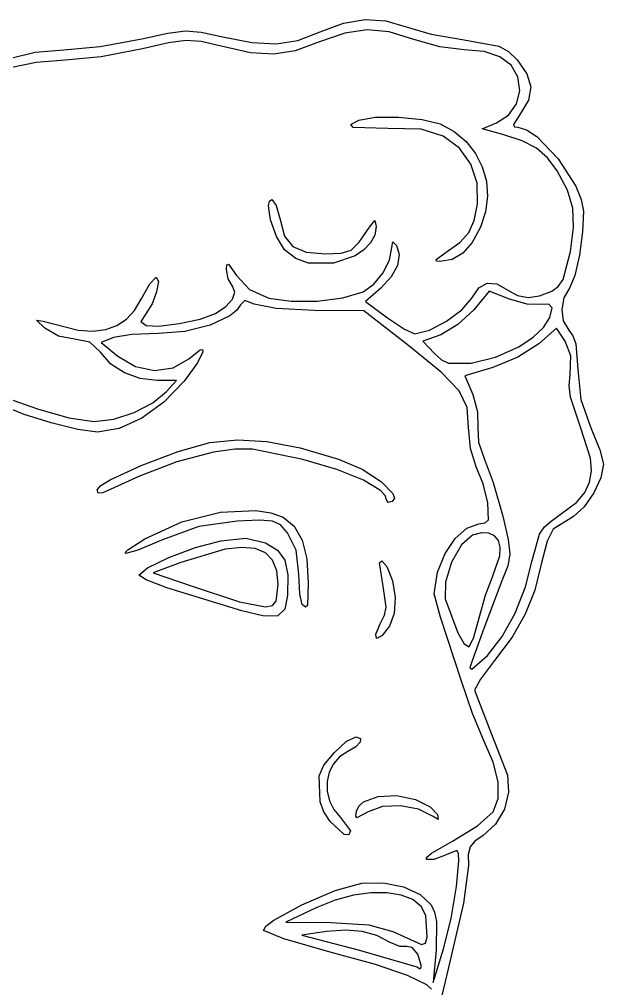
# Model space of a CAD drawing. Extents: x 1 to 84, y 0 to 129.
# Drawn here: x 44.2 to 84, y 62.7 to 128.9 of the extents above; entities that cross this region are included whole.
import ezdxf

# ---------------------------------------------------------------- set-up
doc = ezdxf.new("R2010")
doc.units = 0

msp = doc.modelspace()

# ---------------------------------------------------------------- linework, layer by layer
at = {"layer": 'Image'}
for p, q in [((64.701518, 128.067549), (66.280029, 128.659057)), ((66.280029, 128.659057), (67.760371, 128.908475)), ((67.760371, 128.908475), (69.178083, 128.817751)), ((69.178083, 128.817751), (70.568705, 128.388829)), ((70.568705, 128.388829), (72.272222, 127.900523)), ((52.521408, 127.572093), (54.300623, 127.969707)), ((54.300623, 127.969707), (55.506558, 128.122131)), ((55.506558, 128.122131), (56.571846, 128.043403)), ((56.571846, 128.043403), (57.929117, 127.747559)), ((57.929117, 127.747559), (60.017204, 127.328583)), ((63.161598, 127.477152), (64.701518, 128.067549)), ((66.378552, 127.97361), (64.648353, 127.36544)), ((67.898349, 128.202212), (66.378552, 127.97361)), ((69.401748, 128.056569), (67.898349, 128.202212)), ((71.082755, 127.542006), (69.401748, 128.056569)), ((72.272222, 127.900523), (74.526118, 127.518664)), ((47.201102, 126.836274), (49.680565, 127.052421)), ((49.680565, 127.052421), (52.521408, 127.572093)), ((54.331359, 127.317994), (52.558789, 126.896768)), ((55.511948, 127.477458), (54.331359, 127.317994)), ((56.557729, 127.389934), (55.511948, 127.477458)), ((57.925876, 127.070194), (56.557729, 127.389934)), ((59.938771, 126.634213), (57.925876, 127.070194)), ((60.017204, 127.328583), (61.680762, 127.234639)), ((61.680762, 127.234639), (63.161598, 127.477152)), ((64.648353, 127.36544), (62.991445, 126.768285)), ((72.859787, 127.042253), (71.082755, 127.542006)), ((74.526118, 127.518664), (76.882206, 127.079536)), ((76.882206, 127.079536), (77.544637, 126.711113)), ((43.662437, 126.286185), (45.244996, 126.674686)), ((45.244996, 126.674686), (47.201102, 126.836274)), ((52.558789, 126.896768), (49.750241, 126.354238)), ((61.524439, 126.52906), (59.938771, 126.634213)), ((62.991445, 126.768285), (61.524439, 126.52906)), ((74.526118, 126.83125), (72.859787, 127.042253)), ((75.886633, 126.71128), (74.526118, 126.83125)), ((76.955334, 126.363065), (75.886633, 126.71128)), ((77.544637, 126.711113), (78.142086, 126.136933)), ((45.298466, 125.974823), (43.632031, 125.619559)), ((47.286835, 126.125585), (45.298466, 125.974823)), ((49.750241, 126.354238), (47.286835, 126.125585)), ((77.72773, 125.788858), (76.955334, 126.363065)), ((78.199329, 124.990907), (77.72773, 125.788858)), ((78.142086, 126.136933), (78.807353, 125.200336)), ((78.807353, 125.200336), (79.067681, 124.296941)), ((78.33569, 124.039477), (78.199329, 124.990907)), ((78.108668, 123.136152), (78.33569, 124.039477)), ((79.067681, 124.296941), (78.924957, 123.397842)), ((77.560972, 122.372816), (78.108668, 123.136152)), ((78.924957, 123.397842), (78.381065, 122.474133)), ((78.381065, 122.474133), (77.898992, 121.726399)), ((66.784783, 121.737463), (67.323036, 122.036037)), ((67.323036, 122.036037), (68.450396, 122.22635)), ((68.450396, 122.22635), (70.037272, 122.231564)), ((70.037272, 122.231564), (71.655828, 122.072249)), ((71.655828, 122.072249), (72.878228, 121.768972)), ((72.878228, 121.768972), (73.843886, 121.247249)), ((75.760839, 121.446692), (76.735312, 121.841347)), ((76.735312, 121.841347), (77.560972, 122.372816)), ((66.955724, 121.538391), (66.784783, 121.737463)), ((69.322654, 121.467887), (66.955724, 121.538391)), ((71.590222, 121.420652), (69.322654, 121.467887)), ((73.08509, 120.945577), (71.590222, 121.420652)), ((73.843886, 121.247249), (74.653487, 120.569188)), ((77.171948, 121.054681), (75.760839, 121.446692)), ((77.898992, 121.726399), (77.952611, 121.583736)), ((77.952611, 121.583736), (78.192399, 121.544614)), ((78.192399, 121.544614), (78.792028, 121.376944)), ((78.792028, 121.376944), (79.485423, 120.918626)), ((74.199233, 120.118412), (73.08509, 120.945577)), ((74.653487, 120.569188), (75.296509, 119.761602)), ((78.487488, 120.621578), (77.171948, 121.054681)), ((79.461108, 120.116234), (78.487488, 120.621578)), ((79.485423, 120.918626), (80.943536, 119.398219)), ((74.984592, 119.020145), (74.199233, 120.118412)), ((80.213566, 119.457191), (79.461108, 120.116234)), ((75.296509, 119.761602), (75.76243, 118.851307)), ((80.865616, 118.562986), (80.213566, 119.457191)), ((80.943536, 119.398219), (82.146779, 117.519735)), ((75.406158, 117.720337), (74.984592, 119.020145)), ((75.76243, 118.851307), (76.040725, 117.865119)), ((81.571431, 117.245914), (80.865616, 118.562986)), ((76.040725, 117.865119), (76.120873, 116.829853)), ((75.428925, 116.288545), (75.406158, 117.720337)), ((81.936394, 116.029278), (81.571431, 117.245914)), ((82.146779, 117.519735), (82.521587, 116.61382)), ((61.17111, 116.190229), (61.229119, 116.49345)), ((61.229119, 116.49345), (61.389008, 116.605731)), ((61.389008, 116.605731), (61.698172, 116.204677)), ((76.120873, 116.829853), (75.99235, 115.772324)), ((82.521587, 116.61382), (82.675195, 115.819512)), ((61.309904, 115.212698), (61.17111, 116.190229)), ((61.698172, 116.204677), (61.954276, 115.240438)), ((75.2162, 115.17457), (75.428925, 116.288545)), ((81.995107, 114.705595), (81.936394, 116.029278)), ((82.675195, 115.819512), (82.615309, 114.397983)), ((61.703722, 114.076599), (61.309904, 115.212698)), ((61.954276, 115.240438), (62.267187, 114.118672)), ((68.067186, 114.723092), (68.422008, 115.16708)), ((68.422008, 115.16708), (68.508159, 114.773323)), ((74.85042, 114.352639), (75.2162, 115.17457)), ((75.99235, 115.772324), (75.644634, 114.719348)), ((67.364243, 113.695778), (68.067186, 114.723092)), ((68.508159, 114.773323), (68.4208, 114.18577)), ((75.644634, 114.719348), (75.079337, 113.679466)), ((81.782177, 113.067383), (81.995107, 114.705595)), ((62.250895, 113.185395), (61.703722, 114.076599)), ((62.267187, 114.118672), (62.834493, 113.398721)), ((68.4208, 114.18577), (68.135958, 113.644632)), ((74.23951, 113.682051), (74.85042, 114.352639)), ((82.615309, 114.397983), (82.39477, 112.802956)), ((63.031904, 112.592938), (62.250895, 113.185395)), ((62.834493, 113.398721), (63.744069, 113.014912)), ((66.800412, 113.152152), (67.364243, 113.695778)), ((67.682528, 113.165688), (67.089411, 112.764716)), ((68.135958, 113.644632), (67.682528, 113.165688)), ((69.422113, 112.460386), (69.592637, 113.325021)), ((69.592637, 113.325021), (69.660562, 113.726548)), ((69.660562, 113.726548), (69.902175, 113.479877)), ((69.902175, 113.479877), (70.095959, 112.845561)), ((73.291399, 113.022106), (74.23951, 113.682051)), ((75.079337, 113.679466), (74.435531, 112.947372)), ((63.89802, 112.256125), (63.031904, 112.592938)), ((63.744069, 113.014912), (65.083788, 112.901569)), ((65.083788, 112.901569), (66.124118, 112.938615)), ((67.089411, 112.764716), (65.599704, 112.259804)), ((66.124118, 112.938615), (66.800412, 113.152152)), ((70.095959, 112.845561), (69.968619, 112.114652)), ((72.617184, 112.521041), (73.291399, 113.022106)), ((72.632814, 112.408972), (72.617184, 112.521041)), ((73.703522, 112.514859), (72.873617, 112.373722)), ((73.291399, 113.022106), (73.291399, 113.022106)), ((74.435531, 112.947372), (73.703522, 112.514859)), ((81.281015, 111.150588), (81.782177, 113.067383)), ((82.39477, 112.802956), (82.081386, 111.413458)), ((58.299679, 111.825597), (58.328748, 112.141398)), ((58.328748, 112.141398), (58.433858, 112.190561)), ((58.433858, 112.190561), (58.989145, 111.420194)), ((65.599704, 112.259804), (63.89802, 112.256125)), ((63.89802, 112.256125), (63.89802, 112.256125)), ((68.981816, 111.582167), (69.422113, 112.460386)), ((69.968619, 112.114652), (69.538886, 111.337841)), ((72.873617, 112.373722), (72.632814, 112.408972)), ((53.064788, 110.855593), (53.485916, 111.301286)), ((53.485916, 111.301286), (53.645193, 111.01439)), ((58.41871, 111.19488), (58.299679, 111.825597)), ((58.706742, 110.694022), (58.41871, 111.19488)), ((58.989145, 111.420194), (59.868459, 110.457668)), ((68.357888, 110.822907), (68.981816, 111.582167)), ((69.538886, 111.337841), (68.825489, 110.56582)), ((82.081386, 111.413458), (81.742963, 110.608517)), ((52.477535, 109.801983), (53.064788, 110.855593)), ((53.645193, 111.01439), (53.529489, 110.314156)), ((58.876459, 110.290623), (58.706742, 110.694022)), ((67.636471, 110.315148), (68.357888, 110.822907)), ((68.825489, 110.56582), (67.782611, 109.64118)), ((75.040948, 109.875239), (75.533064, 110.572454)), ((75.533064, 110.572454), (76.100481, 110.894226)), ((76.100481, 110.894226), (76.753884, 110.842921)), ((76.753884, 110.842921), (77.503957, 110.420907)), ((80.505685, 110.350753), (80.953096, 110.665265)), ((80.953096, 110.665265), (81.281015, 111.150588)), ((81.742963, 110.608517), (81.333903, 109.893511)), ((53.529489, 110.314156), (53.217419, 109.482171)), ((58.716786, 109.807527), (58.876459, 110.290623)), ((59.868459, 110.457668), (61.192685, 109.881645)), ((61.192685, 109.881645), (62.704145, 109.66324)), ((64.496812, 109.677146), (66.248361, 109.901677)), ((66.248361, 109.901677), (67.636471, 110.315148)), ((74.374327, 109.087249), (75.040948, 109.875239)), ((76.237845, 110.353218), (75.195819, 109.089058)), ((77.629435, 109.796415), (76.237845, 110.353218)), ((77.503957, 110.420907), (78.162101, 110.062292)), ((78.162101, 110.062292), (78.884799, 109.930991)), ((78.884799, 109.930991), (79.667508, 110.027109)), ((79.667508, 110.027109), (80.505685, 110.350753)), ((81.333903, 109.893511), (81.183392, 109.091537)), ((52.024725, 109.032194), (52.477535, 109.801983)), ((53.217419, 109.482171), (52.787597, 108.800022)), ((57.54312, 108.818037), (58.261185, 109.298682)), ((58.261185, 109.298682), (58.716786, 109.807527)), ((59.243997, 109.412566), (58.98759, 109.035191)), ((59.542783, 109.709892), (59.243997, 109.412566)), ((60.185706, 109.470757), (59.542783, 109.709892)), ((61.692762, 109.167556), (60.185706, 109.470757)), ((62.704145, 109.66324), (64.496812, 109.677146)), ((67.782611, 109.64118), (69.283588, 108.53735)), ((78.832896, 109.460874), (77.629435, 109.796415)), ((79.772177, 109.436043), (78.832896, 109.460874)), ((80.317848, 109.464634), (79.772177, 109.436043)), ((80.523333, 109.21536), (80.317848, 109.464634)), ((80.378816, 108.550443), (80.523333, 109.21536)), ((51.473759, 108.431501), (52.024725, 109.032194)), ((52.787597, 108.800022), (52.451587, 108.288023)), ((56.492275, 108.444355), (57.54312, 108.818037)), ((58.533463, 108.670688), (57.174358, 108.030161)), ((58.98759, 109.035191), (58.533463, 108.670688)), ((64.308285, 109.036246), (61.692762, 109.167556)), ((67.672381, 109.021019), (64.308285, 109.036246)), ((70.755511, 106.613566), (67.672381, 109.021019)), ((69.283588, 108.53735), (70.452772, 107.760046)), ((73.317272, 108.301537), (74.374327, 109.087249)), ((75.195819, 109.089058), (74.101174, 108.066533)), ((79.949338, 107.879833), (80.378816, 108.550443)), ((81.183392, 109.091537), (81.29439, 108.32045)), ((45.902042, 107.815825), (45.335933, 108.380685)), ((45.335933, 108.380685), (45.774764, 108.304187)), ((45.774764, 108.304187), (48.169791, 107.6932)), ((50.05365, 107.732106), (50.81871, 107.99858)), ((50.81871, 107.99858), (51.473759, 108.431501)), ((52.451587, 108.288023), (52.818466, 108.016046)), ((52.818466, 108.016046), (53.687733, 107.968295)), ((53.687733, 107.968295), (55.059741, 108.136086)), ((55.059741, 108.136086), (56.492275, 108.444355)), ((57.174358, 108.030161), (55.4513, 107.590714)), ((72.150827, 107.694183), (73.317272, 108.301537)), ((74.101174, 108.066533), (72.93264, 107.383324)), ((79.241008, 107.210723), (79.949338, 107.879833)), ((81.29439, 108.32045), (81.669859, 107.698104)), ((46.833611, 107.285383), (45.902042, 107.815825)), ((47.922379, 107.080742), (46.833611, 107.285383)), ((48.169791, 107.6932), (49.172653, 107.630754)), ((49.172653, 107.630754), (50.05365, 107.732106)), ((51.829121, 107.397074), (50.584962, 107.184171)), ((53.648908, 107.452077), (51.829121, 107.397074)), ((55.4513, 107.590714), (53.648908, 107.452077)), ((70.452772, 107.760046), (71.156037, 107.441267)), ((71.156037, 107.441267), (72.150827, 107.694183)), ((72.93264, 107.383324), (71.711489, 106.94175)), ((78.259934, 106.550306), (79.241008, 107.210723)), ((80.835385, 107.82363), (79.619454, 106.75603)), ((81.417883, 106.934626), (80.835385, 107.82363)), ((81.669859, 107.698104), (81.955517, 107.299836)), ((81.955517, 107.299836), (82.146713, 106.747485)), ((48.977809, 106.881913), (47.922379, 107.080742)), ((49.69957, 106.180768), (48.977809, 106.881913)), ((50.584962, 107.184171), (49.750724, 106.858824)), ((49.750724, 106.858824), (50.876612, 105.911451)), ((72.94672, 104.829256), (70.755511, 106.613566)), ((71.711489, 106.94175), (72.501444, 106.09392)), ((76.666021, 105.852317), (78.259934, 106.550306)), ((79.619454, 106.75603), (78.198665, 105.838648)), ((78.259934, 106.550306), (78.259934, 106.550306)), ((81.814014, 105.933901), (81.417883, 106.934626)), ((82.146713, 106.747485), (82.287221, 104.999109)), ((50.405881, 105.379865), (49.69957, 106.180768)), ((50.876612, 105.911451), (52.078286, 105.208453)), ((55.716597, 105.72982), (56.49954, 106.339888)), ((56.691203, 106.208747), (56.316755, 105.457851)), ((56.49954, 106.339888), (56.667708, 106.359378)), ((56.667708, 106.359378), (56.691203, 106.208747)), ((72.501444, 106.09392), (72.973117, 105.655932)), ((81.767614, 104.667893), (81.814014, 105.933901)), ((51.322788, 104.774711), (50.405881, 105.379865)), ((54.659888, 105.111573), (55.716597, 105.72982)), ((56.316755, 105.457851), (55.401365, 104.208656)), ((72.973117, 105.655932), (73.450591, 105.426935)), ((73.450591, 105.426935), (75.003232, 105.445522)), ((75.003232, 105.445522), (76.666021, 105.852317)), ((78.198665, 105.838648), (76.490199, 105.132211)), ((52.396449, 104.392024), (51.322788, 104.774711)), ((52.078286, 105.208453), (53.393248, 104.939806)), ((53.393248, 104.939806), (54.659888, 105.111573)), ((74.183013, 103.543065), (72.94672, 104.829256)), ((76.490199, 105.132211), (74.576873, 104.575992)), ((74.576873, 104.575992), (75.112018, 103.295215)), ((81.699793, 103.897895), (81.767614, 104.667893)), ((82.287221, 104.999109), (82.492587, 102.962948)), ((53.573022, 104.258524), (52.396449, 104.392024)), ((54.879938, 104.258524), (53.573022, 104.258524)), ((55.401365, 104.208656), (54.020902, 102.771434)), ((54.207903, 103.503146), (54.879938, 104.258524)), ((81.78009, 103.113359), (81.699793, 103.897895)), ((53.260726, 102.721696), (54.207903, 103.503146)), ((74.722727, 102.401911), (74.183013, 103.543065)), ((75.112018, 103.295215), (75.434373, 102.112724)), ((42.87494, 103.200192), (45.387108, 102.318248)), ((51.999378, 102.067198), (53.260726, 102.721696)), ((54.020902, 102.771434), (52.510717, 101.675144)), ((82.468735, 101.071345), (81.78009, 103.113359)), ((82.492587, 102.962948), (83.165716, 101.030364)), ((44.483726, 101.933184), (43.098314, 102.511026)), ((46.325624, 101.357299), (44.483726, 101.933184)), ((45.387108, 102.318248), (47.529568, 101.697652)), ((50.60685, 101.6159), (51.999378, 102.067198)), ((74.824202, 101.052708), (74.722727, 102.401911)), ((75.434373, 102.112724), (75.457923, 101.068255)), ((48.152383, 100.914346), (46.325624, 101.357299)), ((47.529568, 101.697652), (49.266132, 101.444052)), ((49.266132, 101.444052), (50.60685, 101.6159)), ((52.510717, 101.675144), (50.968608, 100.977271)), ((49.492372, 100.735301), (48.152383, 100.914346)), ((50.968608, 100.977271), (49.492372, 100.735301)), ((74.966746, 99.603032), (74.824202, 101.052708)), ((75.457923, 101.068255), (75.494037, 100.052386)), ((83.150237, 98.948806), (82.468735, 101.071345)), ((83.165716, 101.030364), (83.787167, 99.519758)), ((55.00363, 99.411242), (57.161051, 100.010875)), ((57.161051, 100.010875), (59.040505, 100.198511)), ((59.040505, 100.198511), (61.061107, 100.083879)), ((61.061107, 100.083879), (63.327507, 99.65368)), ((75.494037, 100.052386), (75.883934, 98.927109)), ((52.469242, 98.452913), (55.00363, 99.411242)), ((57.416416, 99.364451), (54.910312, 98.711055)), ((58.858653, 99.566347), (57.416416, 99.364451)), ((60.063503, 99.574361), (58.858653, 99.566347)), ((63.504902, 98.865966), (60.063503, 99.574361)), ((63.327507, 99.65368), (65.944352, 98.894613)), ((75.354564, 98.364761), (74.966746, 99.603032)), ((83.787167, 99.519758), (84.047661, 98.537862)), ((54.910312, 98.711055), (52.352723, 97.723293)), ((65.839563, 98.180814), (63.504902, 98.865966)), ((65.944352, 98.894613), (67.554462, 98.196882)), ((75.883934, 98.927109), (76.512459, 97.279532)), ((83.217761, 98.086261), (83.150237, 98.948806)), ((50.360228, 97.471123), (52.469242, 98.452913)), ((67.649163, 97.454493), (65.839563, 98.180814)), ((67.554462, 98.196882), (68.883555, 97.336645)), ((75.816198, 97.193943), (75.354564, 98.364761)), ((83.091569, 97.318874), (83.217761, 98.086261)), ((84.047661, 98.537862), (83.862763, 97.617007)), ((49.715967, 97.076191), (50.360228, 97.471123)), ((52.352723, 97.723293), (49.843563, 96.592924)), ((68.819021, 96.742367), (67.649163, 97.454493)), ((68.883555, 97.336645), (69.660999, 96.528272)), ((76.512459, 97.279532), (77.159631, 94.996374)), ((82.762985, 96.61865), (83.091569, 97.318874)), ((83.862763, 97.617007), (83.377952, 96.579481)), ((49.478926, 96.801108), (49.715967, 97.076191)), ((49.525859, 96.572273), (49.478926, 96.801108)), ((69.128209, 96.40893), (68.819021, 96.742367)), ((76.136216, 95.906436), (75.816198, 97.193943)), ((82.223334, 95.957594), (82.762985, 96.61865)), ((49.843563, 96.592924), (49.525859, 96.572273)), ((69.234458, 96.099804), (69.128209, 96.40893)), ((69.346584, 95.922213), (69.234458, 96.099804)), ((69.234458, 96.099804), (69.234458, 96.099804)), ((69.616164, 95.986134), (69.346584, 95.922213)), ((69.758281, 96.210525), (69.616164, 95.986134)), ((69.660999, 96.528272), (69.758281, 96.210525)), ((80.476131, 94.641007), (82.223334, 95.957594)), ((83.377952, 96.579481), (82.711623, 95.62968)), ((57.889328, 95.25938), (60.294625, 95.382495)), ((60.294625, 95.382495), (61.316731, 95.225988)), ((76.191357, 94.741352), (76.136216, 95.906436)), ((82.711623, 95.62968), (81.98217, 94.972)), ((55.259734, 94.594983), (57.889328, 95.25938)), ((59.033518, 94.653471), (56.410083, 94.282007)), ((60.558178, 94.726215), (59.033518, 94.653471)), ((61.446168, 94.661303), (60.558178, 94.726215)), ((61.316731, 95.225988), (62.167046, 94.916062)), ((61.987729, 94.390597), (61.446168, 94.661303)), ((62.167046, 94.916062), (62.927761, 94.303928)), ((75.971053, 94.545941), (76.191357, 94.741352)), ((77.159631, 94.996374), (77.526529, 93.397762)), ((80.002682, 94.26471), (80.476131, 94.641007)), ((81.98217, 94.972), (80.612066, 94.105607)), ((52.714422, 93.437567), (55.259734, 94.594983)), ((56.410083, 94.282007), (53.921161, 93.373697)), ((62.473097, 93.845956), (61.987729, 94.390597)), ((62.927761, 94.303928), (63.462166, 93.361466)), ((73.921899, 93.473452), (74.713442, 94.180879)), ((74.713442, 94.180879), (75.528945, 94.475344)), ((75.528945, 94.475344), (75.971053, 94.545941)), ((79.659757, 93.758019), (80.002682, 94.26471)), ((80.612066, 94.105607), (80.187792, 93.284809)), ((51.55805, 92.697162), (52.714422, 93.437567)), ((53.921161, 93.373697), (52.23812, 92.661167)), ((56.184668, 92.851434), (57.906024, 93.314928)), ((57.906024, 93.314928), (59.619051, 93.487223)), ((59.619051, 93.487223), (60.95446, 93.164486)), ((63.065582, 92.680757), (62.473097, 93.845956)), ((63.462166, 93.361466), (63.777253, 92.070291)), ((73.229149, 92.440791), (73.921899, 93.473452)), ((75.090256, 93.688503), (74.334053, 93.023907)), ((75.711569, 93.850528), (75.090256, 93.688503)), ((76.21977, 93.833562), (75.711569, 93.850528)), ((76.607231, 93.653323), (76.21977, 93.833562)), ((76.866324, 93.325526), (76.607231, 93.653323)), ((76.989421, 92.865889), (76.866324, 93.325526)), ((77.526529, 93.397762), (77.643217, 92.397299)), ((79.177071, 91.965393), (79.659757, 93.758019)), ((51.368347, 92.506801), (51.55805, 92.697162)), ((52.23812, 92.661167), (51.42485, 92.437009)), ((54.351802, 92.16777), (56.184668, 92.851434)), ((58.199477, 92.728306), (55.178621, 91.831516)), ((59.346709, 92.863112), (58.199477, 92.728306)), ((60.264317, 92.786007), (59.346709, 92.863112)), ((60.961683, 92.494851), (60.264317, 92.786007)), ((60.95446, 93.164486), (61.777061, 92.67584)), ((61.777061, 92.67584), (62.276635, 91.979917)), ((63.237242, 91.040599), (63.065582, 92.680757)), ((74.334053, 93.023907), (73.671758, 91.8406)), ((76.968893, 92.290127), (76.989421, 92.865889)), ((80.187792, 93.284809), (79.786202, 91.725636)), ((51.42485, 92.437009), (51.368347, 92.506801)), ((52.895653, 91.469128), (54.351802, 92.16777)), ((61.448187, 91.987505), (60.961683, 92.494851)), ((61.73321, 91.261831), (61.448187, 91.987505)), ((62.276635, 91.979917), (62.493518, 90.981317)), ((63.777253, 92.070291), (63.880015, 90.412015)), ((72.710022, 91.170623), (73.229149, 92.440791)), ((76.46645, 90.853096), (76.968893, 92.290127)), ((77.643217, 92.397299), (77.504884, 91.593945)), ((52.304448, 90.9607), (52.895653, 91.469128)), ((55.178621, 91.831516), (53.293599, 91.130424)), ((68.748112, 91.806419), (68.906621, 91.94157)), ((68.987768, 90.206649), (68.748112, 91.806419)), ((68.906621, 91.94157), (69.236312, 91.555543)), ((69.236312, 91.555543), (69.637258, 90.580205)), ((73.671758, 91.8406), (73.255915, 90.496219)), ((77.504884, 91.593945), (77.10672, 90.586656)), ((78.718148, 90.158966), (79.177071, 91.965393)), ((79.786202, 91.725636), (79.345766, 89.932377)), ((52.802198, 90.644855), (52.304448, 90.9607)), ((53.293599, 91.130424), (55.884174, 90.240235)), ((61.826134, 90.315689), (61.73321, 91.261831)), ((62.493518, 90.981317), (62.468044, 89.584641)), ((63.306328, 89.676318), (63.237242, 91.040599)), ((72.470351, 89.696849), (72.710022, 91.170623)), ((75.980735, 89.608086), (76.46645, 90.853096)), ((54.217234, 90.107383), (52.802198, 90.644855)), ((59.356693, 88.520652), (54.217234, 90.107383)), ((55.884174, 90.240235), (59.188036, 89.153624)), ((61.689513, 89.185389), (61.826134, 90.315689)), ((61.826134, 90.315689), (61.826134, 90.315689)), ((63.880015, 90.412015), (63.820107, 88.89196)), ((69.211315, 88.774137), (68.987768, 90.206649)), ((69.637258, 90.580205), (69.810715, 89.443304)), ((73.255915, 90.496219), (73.239067, 89.3484)), ((77.10672, 90.586656), (75.861825, 87.325216)), ((78.010732, 88.377896), (78.718148, 90.158966)), ((62.468044, 89.584641), (62.276056, 88.639633)), ((63.472427, 88.971509), (63.306328, 89.676318)), ((69.810715, 89.443304), (69.746814, 88.346137)), ((72.916133, 88.088744), (72.470351, 89.696849)), ((73.239067, 89.3484), (74.088967, 87.028122)), ((75.555954, 88.051573), (75.980735, 89.608086)), ((79.345766, 89.932377), (78.698666, 88.299891)), ((59.188036, 89.153624), (60.966648, 88.800021)), ((60.966648, 88.800021), (61.430705, 88.899961)), ((61.430705, 88.899961), (61.689513, 89.185389)), ((63.698282, 88.788454), (63.472427, 88.971509)), ((63.472427, 88.971509), (63.472427, 88.971509)), ((63.820107, 88.89196), (63.698282, 88.788454)), ((69.090258, 88.238557), (69.211315, 88.774137)), ((60.873413, 88.159971), (59.356693, 88.520652)), ((59.356693, 88.520652), (59.356693, 88.520652)), ((61.795523, 88.182187), (60.873413, 88.159971)), ((62.276056, 88.639633), (61.795523, 88.182187)), ((68.801489, 87.652113), (69.090258, 88.238557)), ((69.746814, 88.346137), (69.435684, 87.489998)), ((74.331623, 83.79744), (72.916133, 88.088744)), ((75.194496, 86.738694), (75.555954, 88.051573)), ((75.555954, 88.051573), (75.555954, 88.051573)), ((77.123171, 86.76751), (78.010732, 88.377896)), ((78.698666, 88.299891), (77.799939, 86.735183)), ((68.484908, 86.926967), (68.801489, 87.652113)), ((68.801489, 87.652113), (68.801489, 87.652113)), ((69.435684, 87.489998), (68.896441, 86.821769)), ((68.548037, 86.642139), (68.484908, 86.926967)), ((68.896441, 86.821769), (68.548037, 86.642139)), ((74.088967, 87.028122), (74.535701, 86.279594)), ((74.861019, 86.079445), (75.194496, 86.738694)), ((75.861825, 87.325216), (75.066851, 85.120355)), ((76.12381, 85.473135), (77.123171, 86.76751)), ((77.799939, 86.735183), (76.604623, 85.145261)), ((74.535701, 86.279594), (74.861019, 86.079445)), ((75.056695, 84.545894), (76.12381, 85.473135)), ((76.12381, 85.473135), (76.12381, 85.473135)), ((75.066851, 85.120355), (74.923455, 84.644196)), ((76.604623, 85.145261), (75.634977, 83.866172)), ((74.923455, 84.644196), (75.056695, 84.545894)), ((75.09819, 81.50949), (74.331623, 83.79744)), ((75.634977, 83.866172), (75.231673, 83.109046)), ((75.231673, 83.109046), (76.231776, 80.517937)), ((75.847262, 79.724093), (75.09819, 81.50949)), ((76.231776, 80.517937), (77.482134, 77.315168)), ((65.664282, 78.8654), (66.479214, 79.605264)), ((66.479214, 79.605264), (67.12336, 79.916892)), ((67.12336, 79.916892), (67.443268, 79.817641)), ((67.432863, 79.569108), (67.132252, 79.245124)), ((67.443268, 79.817641), (67.432863, 79.569108)), ((76.514928, 78.193409), (75.847262, 79.724093)), ((64.954637, 77.989824), (65.664282, 78.8654)), ((66.581545, 78.919519), (66.024679, 78.562242)), ((67.132252, 79.245124), (66.581545, 78.919519)), ((66.024679, 78.562242), (65.602183, 78.080075)), ((76.847975, 76.848341), (76.514928, 78.193409)), ((64.62635, 77.271062), (64.954637, 77.989824)), ((65.317667, 77.506157), (65.174743, 76.873625)), ((65.602183, 78.080075), (65.317667, 77.506157)), ((64.691423, 75.478894), (64.62635, 77.271062)), ((65.174743, 76.873625), (65.177021, 76.215619)), ((76.843541, 75.710505), (76.847975, 76.848341)), ((77.482134, 77.315168), (77.558055, 76.159868)), ((65.177021, 76.215619), (65.328115, 75.565276)), ((77.558055, 76.159868), (77.269518, 74.994854)), ((64.946918, 74.798468), (64.691423, 75.478894)), ((65.328115, 75.565276), (65.631634, 74.955733)), ((67.338133, 75.202208), (67.65687, 75.485764)), ((67.65687, 75.485764), (68.650088, 75.856626)), ((68.650088, 75.856626), (69.91582, 75.926452)), ((69.91582, 75.926452), (71.211895, 75.647998)), ((71.211895, 75.647998), (72.1936, 75.139499)), ((76.498766, 74.801515), (76.843541, 75.710505)), ((65.379512, 74.14364), (64.946918, 74.798468)), ((65.631634, 74.955733), (66.09119, 74.420129)), ((67.129878, 74.513734), (67.178338, 74.86111)), ((67.178338, 74.86111), (67.338133, 75.202208)), ((67.178338, 74.86111), (67.178338, 74.86111)), ((67.973881, 74.817118), (67.203576, 74.392973)), ((68.949702, 75.16149), (67.973881, 74.817118)), ((70.184937, 75.21498), (68.949702, 75.16149)), ((71.411454, 74.99565), (70.184937, 75.21498)), ((72.361125, 74.521563), (71.411454, 74.99565)), ((72.1936, 75.139499), (72.703334, 74.621252)), ((75.446469, 73.853455), (76.498766, 74.801515)), ((77.269518, 74.994854), (76.67305, 73.960594)), ((66.34181, 73.265428), (65.379512, 74.14364)), ((65.379512, 74.14364), (65.379512, 74.14364)), ((66.09119, 74.420129), (66.765017, 73.512223)), ((67.203576, 74.392973), (67.129878, 74.513734)), ((72.740591, 74.284109), (72.361125, 74.521563)), ((72.703334, 74.621252), (72.740591, 74.284109)), ((66.765017, 73.512223), (66.649611, 73.235069)), ((73.72519, 72.808322), (75.446469, 73.853455)), ((76.67305, 73.960594), (75.825175, 73.197552)), ((66.649611, 73.235069), (66.34181, 73.265428)), ((72.29687, 71.978841), (73.72519, 72.808322)), ((75.249335, 72.800612), (74.93099, 72.40915)), ((75.825175, 73.197552), (75.249335, 72.800612)), ((74.024772, 72.155788), (73.07226, 71.780134)), ((74.136714, 71.96771), (74.024772, 72.155788)), ((74.93099, 72.40915), (74.810213, 71.900306)), ((71.948926, 71.549266), (71.958709, 71.693409)), ((72.452738, 71.557358), (71.948926, 71.549266)), ((71.958709, 71.693409), (72.29687, 71.978841)), ((73.07226, 71.780134), (72.452738, 71.557358)), ((74.164523, 71.451103), (74.136714, 71.96771)), ((74.810213, 71.900306), (74.827081, 71.15122)), ((74.006723, 69.718064), (74.164523, 71.451103)), ((74.827081, 71.15122), (74.478441, 68.57496)), ((65.721262, 69.427714), (67.540425, 69.939943)), ((67.540425, 69.939943), (69.023845, 69.95416)), ((69.023845, 69.95416), (70.388807, 69.684495)), ((70.388807, 69.684495), (71.51109, 69.170105)), ((73.629344, 67.528195), (74.006723, 69.718064)), ((63.443127, 68.452447), (65.721262, 69.427714)), ((66.970215, 69.114185), (65.725803, 68.779757)), ((68.163757, 69.281606), (66.970215, 69.114185)), ((69.26499, 69.285102), (68.163757, 69.281606)), ((70.23247, 69.127755), (69.26499, 69.285102)), ((71.024757, 68.812647), (70.23247, 69.127755)), ((71.51109, 69.170105), (72.266473, 68.45015)), ((61.532514, 67.411891), (63.443127, 68.452447)), ((64.471964, 68.27524), (62.3553, 67.270949)), ((65.725803, 68.779757), (64.471964, 68.27524)), ((71.600409, 68.34286), (71.024757, 68.812647)), ((71.917985, 67.721475), (71.600409, 68.34286)), ((72.266473, 68.45015), (72.510195, 67.948891)), ((74.478441, 68.57496), (73.446508, 64.173134)), ((71.99772, 66.23949), (71.917985, 67.721475)), ((71.917985, 67.721475), (71.917985, 67.721475)), ((72.510195, 67.948891), (72.64238, 67.319913)), ((73.110355, 65.45302), (73.629344, 67.528195)), ((60.815919, 66.703794), (60.973308, 66.991426)), ((60.973308, 66.991426), (61.532514, 67.411891)), ((62.3553, 67.270949), (65.413514, 67.243927)), ((65.413514, 67.243927), (68.016334, 67.081093)), ((68.016334, 67.081093), (69.646842, 66.628282)), ((72.64238, 67.319913), (72.603454, 65.39483)), ((62.20627, 66.133053), (60.815919, 66.703794)), ((65.136882, 66.627472), (63.439325, 66.394795)), ((63.439325, 66.394795), (67.278911, 65.393462)), ((66.435887, 66.729314), (65.136882, 66.627472)), ((67.56386, 66.646305), (66.435887, 66.729314)), ((68.565006, 66.371004), (67.56386, 66.646305)), ((69.483528, 65.895974), (68.565006, 66.371004)), ((69.646842, 66.628282), (71.615961, 65.738998)), ((71.893351, 65.834029), (71.99772, 66.23949)), ((65.3689, 65.233691), (62.20627, 66.133053)), ((70.136142, 65.603839), (69.483528, 65.895974)), ((70.612353, 65.608881), (70.136142, 65.603839)), ((70.977182, 65.542875), (70.612353, 65.608881)), ((71.362004, 65.07991), (70.977182, 65.542875)), ((71.615961, 65.738998), (71.893351, 65.834029)), ((68.461572, 64.380467), (65.3689, 65.233691)), ((67.278911, 65.393462), (71.293604, 64.217021)), ((71.615478, 64.239726), (71.362004, 65.07991)), ((71.362004, 65.07991), (71.362004, 65.07991)), ((72.402852, 63.159966), (73.110355, 65.45302)), ((72.603454, 65.39483), (72.402852, 63.159966)), ((70.660364, 63.633349), (68.461572, 64.380467)), ((71.293604, 64.217021), (71.523382, 64.087358)), ((71.523382, 64.087358), (71.615478, 64.239726)), ((71.973562, 62.989055), (70.660364, 63.633349)), ((73.446508, 64.173134), (72.324434, 59.384933)), ((72.300653, 62.70444), (71.973562, 62.989055))]:
    msp.add_line(p, q, dxfattribs=at)

doc.saveas('drawing.dxf')
